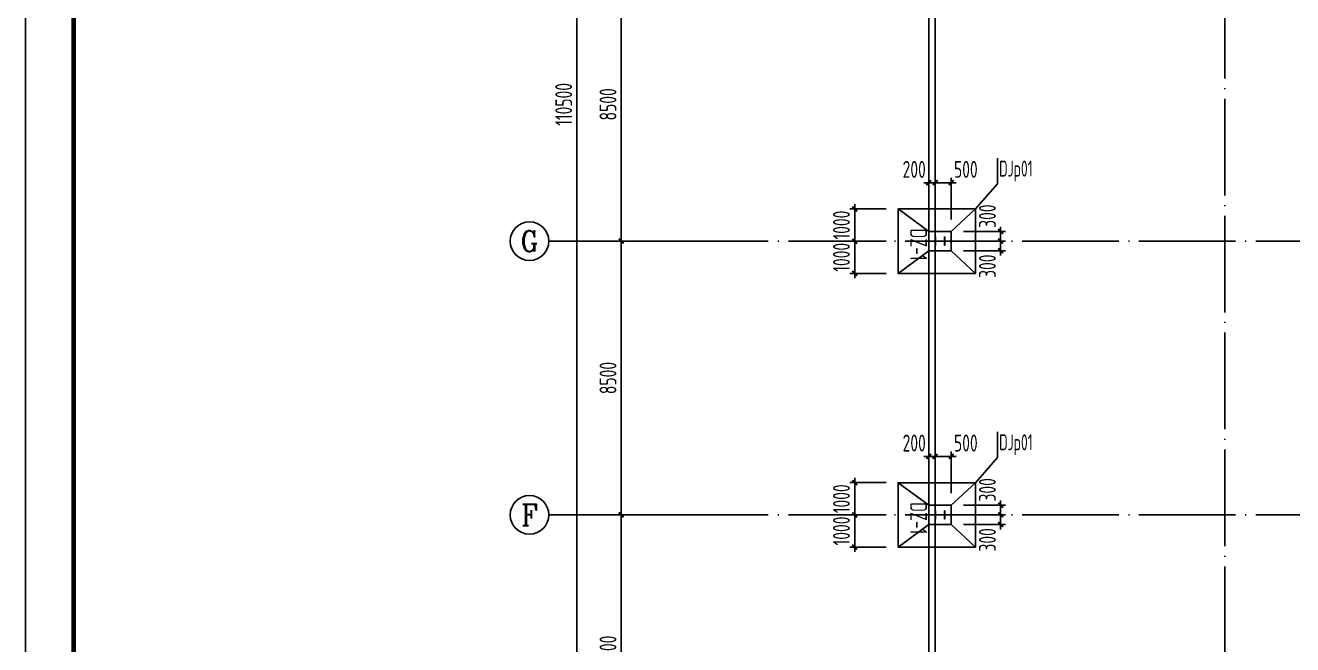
# Model space of a CAD drawing. Extents: x 753177 to 2169292, y -530934 to -273477.
# Drawn here: x 952536 to 991895, y -447907 to -428673 of the extents above; entities that cross this region are included whole.
import ezdxf
from ezdxf.enums import TextEntityAlignment as Align

# ---------------------------------------------------------------- set-up
doc = ezdxf.new("R2010")
doc.units = 0
doc.header["$LTSCALE"] = 1500
doc.header["$MEASUREMENT"] = 0
doc.linetypes.add('DOTE', pattern=[2.42, 2, -0.2, 0.02, -0.2])
doc.layers.get('Defpoints').update_dxf_attribs({"color": 252})
for name, color, linetype in [('00-tk', 151, 'Continuous'), ('AXIS', 3, 'Continuous'), ('AXIS_TEXT', 7, 'Continuous'), ('BASE', 7, 'Continuous'), ('BASE_DIM', 3, 'Continuous'), ('BASE_NUM', 7, 'Continuous'), ('DIM', 3, 'Continuous'), ('M_Prof', 2, 'Continuous'), ('TEXT', 7, 'Continuous'), ('梁__实线', 140, 'Continuous')]:
    doc.layers.add(name, color=color, linetype=linetype)
doc.layers.add('TK', color=252, linetype='Continuous', lineweight=13)
doc.styles.add('_TCH_AXIS', font='COMPLEX', dxfattribs={"bigfont": 'GBCBIG'})
doc.styles.add('COMPLEX', font='COMPLEX')
doc.styles.add('H360', font='Tssdeng.shx', dxfattribs={"width": 0.65, "height": 360, "bigfont": 'tssdchn.shx'})
doc.styles.add('TSSD_Dimension', font='Tssdeng.shx', dxfattribs={"width": 0.7, "bigfont": 'hztxt.shx'})
doc.styles.add('TSSD_Label', font='Tssdeng.shx', dxfattribs={"width": 0.7, "bigfont": 'hztxt.shx'})
doc.dimstyles.new('TSSD_150_150', dxfattribs={"dimtxt": 525, "dimasz": 150, "dimexe": 150, "dimexo": 375, "dimgap": 150, "dimtad": 1, "dimdec": 0, "dimzin": 0, "dimdsep": 46, "dimtxsty": 'TSSD_Dimension', "dimblk": 'ARCHTICK', "dimblk1": 'ARCHTICK', "dimblk2": 'ARCHTICK', "dimcen": 0, "dimdle": 150, "dimclrt": 7, "dimadec": 0, "dimazin": 0, "dimtfac": 1, "dimtdec": 0, "dimtix": 1, "dimtmove": 2, "dimatfit": 3, "dimfxl": 0, "dimtolj": 1, "dimtzin": 0, "dimarcsym": 0})

# ---------------------------------------------------------------- blocks, each defined once
blk = doc.blocks.new('A$C16496DF1')
at = {"layer": '00-tk'}
blk.add_line((176850, 1500), (3750, 1500), dxfattribs=at)
at = {"layer": '00-tk', "linetype": 'Continuous'}
blk.add_line((178350, 0), (0, 0), dxfattribs=at)
at = {"layer": '00-tk', "const_width": 150}
blk.add_lwpolyline([(3750, 124650), (176850, 124650), (176850, 1500), (3750, 1500)], close=True, dxfattribs=at)
blk = doc.blocks.new('_ArchTick')
at = {"color": 0, "linetype": 'ByBlock', "const_width": 0.4}
blk.add_lwpolyline([(-0.5, -0.5), (0.5, 0.5)], dxfattribs=at)
blk = doc.blocks.new('*D56')
at = {"layer": 'AXIS', "color": 0, "lineweight": -2, "transparency": 16777216}
for p, q in [((587000, 100870), (583475, 100870)), ((583625, 92220), (583625, 101020)), ((587000, 92370), (583475, 92370))]:
    blk.add_line(p, q, dxfattribs=at)
at = {"layer": 'Defpoints', "color": 0, "transparency": 16777216}
for p in [(583625, 100870), (587375, 100870), (587375, 92370)]:
    blk.add_point(p, dxfattribs=at)
at = {"layer": 'AXIS', "color": 0, "lineweight": -2, "transparency": 16777216, "xscale": 150, "yscale": 150, "zscale": 150}
for p, rotation in [((583625, 100870), 90), ((583625, 92370), 270)]:
    blk.add_blockref('_ArchTick', p, dxfattribs=dict(at, rotation=rotation))
at = {"layer": 'AXIS', "color": 7, "transparency": 16777216, "insert": (583213, 96620), "char_height": 525, "attachment_point": 5, "rotation": 90, "style": 'TSSD_Dimension'}
blk.add_mtext('\\A1;8500', dxfattribs=at)
blk = doc.blocks.new('*D57')
at = {"layer": 'AXIS', "color": 0, "lineweight": -2, "transparency": 16777216}
for p, q in [((583625, 100720), (583625, 109520)), ((587000, 109370), (583475, 109370)), ((587000, 100870), (583475, 100870))]:
    blk.add_line(p, q, dxfattribs=at)
at = {"layer": 'Defpoints', "color": 0, "transparency": 16777216}
for p in [(583625, 109370), (587375, 109370), (587375, 100870)]:
    blk.add_point(p, dxfattribs=at)
at = {"layer": 'AXIS', "color": 0, "lineweight": -2, "transparency": 16777216, "xscale": 150, "yscale": 150, "zscale": 150}
for p, rotation in [((583625, 109370), 90), ((583625, 100870), 270)]:
    blk.add_blockref('_ArchTick', p, dxfattribs=dict(at, rotation=rotation))
at = {"layer": 'AXIS', "color": 7, "transparency": 16777216, "insert": (583213, 105120), "char_height": 525, "attachment_point": 5, "rotation": 90, "style": 'TSSD_Dimension'}
blk.add_mtext('\\A1;8500', dxfattribs=at)
blk = doc.blocks.new('*D58')
at = {"layer": 'AXIS', "color": 0, "lineweight": -2, "transparency": 16777216}
for p, q in [((587000, 117870), (583475, 117870)), ((583625, 109220), (583625, 118020)), ((587000, 109370), (583475, 109370))]:
    blk.add_line(p, q, dxfattribs=at)
at = {"layer": 'Defpoints', "color": 0, "transparency": 16777216}
for p in [(583625, 117870), (587375, 117870), (587375, 109370)]:
    blk.add_point(p, dxfattribs=at)
at = {"layer": 'AXIS', "color": 0, "lineweight": -2, "transparency": 16777216, "xscale": 150, "yscale": 150, "zscale": 150}
for p, rotation in [((583625, 117870), 90), ((583625, 109370), 270)]:
    blk.add_blockref('_ArchTick', p, dxfattribs=dict(at, rotation=rotation))
at = {"layer": 'AXIS', "color": 7, "transparency": 16777216, "insert": (583213, 113620), "char_height": 525, "attachment_point": 5, "rotation": 90, "style": 'TSSD_Dimension'}
blk.add_mtext('\\A1;8500', dxfattribs=at)
blk = doc.blocks.new('_AXISO')
blk.add_circle((0, 0), 0.5)
at = {"layer": 'AXIS_TEXT', "style": 'COMPLEX', "width": 1.041667}
blk.add_attdef('A', text='', height=0.56, dxfattribs=at).set_placement((-0.25, -0.28), (0.25, -0.28), align=Align.FIT)
blk = doc.blocks.new('*D66')
at = {"layer": 'Defpoints', "color": 0, "transparency": 16777216}
for p in [(582250, 168870), (588523, 168870), (588523, 58370)]:
    blk.add_point(p, dxfattribs=at)
at = {"layer": 'DIM', "color": 0, "lineweight": -2, "transparency": 16777216}
for p, q in [((588148, 168870), (582100, 168870)), ((582250, 58220), (582250, 169020)), ((588148, 58370), (582100, 58370))]:
    blk.add_line(p, q, dxfattribs=at)
at = {"layer": 'DIM', "color": 0, "lineweight": -2, "transparency": 16777216, "xscale": 150, "yscale": 150, "zscale": 150}
for p, rotation in [((582250, 168870), 90), ((582250, 58370), 270)]:
    blk.add_blockref('_ArchTick', p, dxfattribs=dict(at, rotation=rotation))
at = {"layer": 'DIM', "color": 7, "transparency": 16777216, "insert": (581838, 113620), "char_height": 525, "attachment_point": 5, "rotation": 90, "style": 'TSSD_Dimension'}
blk.add_mtext('\\A1;110500', dxfattribs=at)
blk = doc.blocks.new('A$C01EB0BB3')
at = {"layer": 'M_Prof'}
for points in [[(300, 50875), (300, 51125), (288, 51125), (288, 51004), (12, 51004), (12, 51125), (0, 51125), (0, 50875), (12, 50875), (12, 50996), (288, 50996), (288, 50875)], [(300, 42375), (300, 42625), (288, 42625), (288, 42504), (12, 42504), (12, 42625), (0, 42625), (0, 42375), (12, 42375), (12, 42496), (288, 42496), (288, 42375)]]:
    blk.add_lwpolyline(points, close=True, dxfattribs=at)
blk = doc.blocks.new('*D182')
at = {"layer": 'BASE_DIM', "color": 0, "lineweight": -2, "transparency": 16777216}
for p, q in [((979268, -434376), (978143, -434376)), ((978293, -434376), (978293, -434226)), ((978293, -434376), (978293, -435376)), ((979268, -435376), (978143, -435376)), ((978293, -435376), (978293, -435526))]:
    blk.add_line(p, q, dxfattribs=at)
at = {"layer": 'Defpoints', "color": 0, "transparency": 16777216}
for p in [(979643, -434376), (978293, -435376), (979643, -435376)]:
    blk.add_point(p, dxfattribs=at)
at = {"layer": 'BASE_DIM', "color": 0, "lineweight": -2, "transparency": 16777216, "xscale": 150, "yscale": 150, "zscale": 150}
for p, rotation in [((978293, -434376), 270), ((978293, -435376), 90)]:
    blk.add_blockref('_ArchTick', p, dxfattribs=dict(at, rotation=rotation))
at = {"layer": 'BASE_DIM', "color": 7, "transparency": 16777216, "insert": (977881, -434876), "char_height": 525, "attachment_point": 5, "rotation": 90, "style": 'TSSD_Dimension'}
blk.add_mtext('\\A1;1000', dxfattribs=at)
blk = doc.blocks.new('*D183')
at = {"layer": 'BASE_DIM', "color": 0, "lineweight": -2, "transparency": 16777216}
for p, q in [((978293, -435376), (978293, -435226)), ((979268, -435376), (978143, -435376)), ((978293, -435376), (978293, -436376)), ((979268, -436376), (978143, -436376)), ((978293, -436376), (978293, -436526))]:
    blk.add_line(p, q, dxfattribs=at)
at = {"layer": 'Defpoints', "color": 0, "transparency": 16777216}
for p in [(979643, -435376), (978293, -436376), (979643, -436376)]:
    blk.add_point(p, dxfattribs=at)
at = {"layer": 'BASE_DIM', "color": 0, "lineweight": -2, "transparency": 16777216, "xscale": 150, "yscale": 150, "zscale": 150}
for p, rotation in [((978293, -435376), 270), ((978293, -436376), 90)]:
    blk.add_blockref('_ArchTick', p, dxfattribs=dict(at, rotation=rotation))
at = {"layer": 'BASE_DIM', "color": 7, "transparency": 16777216, "insert": (977881, -435876), "char_height": 525, "attachment_point": 5, "rotation": 90, "style": 'TSSD_Dimension'}
blk.add_mtext('\\A1;1000', dxfattribs=at)
blk = doc.blocks.new('*D184')
at = {"layer": 'Defpoints', "color": 0, "transparency": 16777216}
for p in [(980793, -433559), (980593, -435076), (980793, -435076)]:
    blk.add_point(p, dxfattribs=at)
at = {"layer": 'DIM', "color": 0, "lineweight": -2, "transparency": 16777216}
for p, q in [((980593, -433559), (980443, -433559)), ((980593, -434701), (980593, -433409)), ((980593, -433559), (980793, -433559)), ((980793, -434701), (980793, -433409)), ((980793, -433559), (980943, -433559))]:
    blk.add_line(p, q, dxfattribs=at)
at = {"layer": 'DIM', "color": 0, "lineweight": -2, "transparency": 16777216, "xscale": 150, "yscale": 150, "zscale": 150}
blk.add_blockref('_ArchTick', (980593, -433559), dxfattribs=at)
at = {"layer": 'DIM', "color": 0, "lineweight": -2, "transparency": 16777216, "xscale": 150, "yscale": 150, "zscale": 150, "rotation": 180}
blk.add_blockref('_ArchTick', (980793, -433559), dxfattribs=at)
at = {"layer": 'DIM', "color": 7, "transparency": 16777216, "insert": (980142, -433146), "char_height": 525, "attachment_point": 5, "style": 'TSSD_Dimension'}
blk.add_mtext('\\A1;200', dxfattribs=at)
blk = doc.blocks.new('*D185')
at = {"layer": 'Defpoints', "color": 0, "transparency": 16777216}
for p in [(981293, -433559), (980793, -435076), (981293, -435076)]:
    blk.add_point(p, dxfattribs=at)
at = {"layer": 'DIM', "color": 0, "lineweight": -2, "transparency": 16777216}
for p, q in [((980643, -433559), (981443, -433559)), ((980793, -434701), (980793, -433409)), ((981293, -434701), (981293, -433409))]:
    blk.add_line(p, q, dxfattribs=at)
at = {"layer": 'DIM', "color": 0, "lineweight": -2, "transparency": 16777216, "xscale": 150, "yscale": 150, "zscale": 150, "rotation": 180}
blk.add_blockref('_ArchTick', (980793, -433559), dxfattribs=at)
at = {"layer": 'DIM', "color": 0, "lineweight": -2, "transparency": 16777216, "xscale": 150, "yscale": 150, "zscale": 150}
blk.add_blockref('_ArchTick', (981293, -433559), dxfattribs=at)
at = {"layer": 'DIM', "color": 7, "transparency": 16777216, "insert": (981745, -433146), "char_height": 525, "attachment_point": 5, "style": 'TSSD_Dimension'}
blk.add_mtext('\\A1;500', dxfattribs=at)
blk = doc.blocks.new('*D186')
at = {"layer": 'Defpoints', "color": 0, "transparency": 16777216}
for p in [(981293, -435376), (981293, -435676), (982826, -435376)]:
    blk.add_point(p, dxfattribs=at)
at = {"layer": 'DIM', "color": 0, "lineweight": -2, "transparency": 16777216}
for p, q in [((982826, -435376), (982826, -435226)), ((981668, -435376), (982976, -435376)), ((981668, -435676), (982976, -435676)), ((982826, -435676), (982826, -435376)), ((982826, -435676), (982826, -435826))]:
    blk.add_line(p, q, dxfattribs=at)
at = {"layer": 'DIM', "color": 0, "lineweight": -2, "transparency": 16777216, "xscale": 150, "yscale": 150, "zscale": 150}
for p, rotation in [((982826, -435376), 270), ((982826, -435676), 90)]:
    blk.add_blockref('_ArchTick', p, dxfattribs=dict(at, rotation=rotation))
at = {"layer": 'DIM', "color": 7, "transparency": 16777216, "insert": (982414, -436153), "char_height": 525, "attachment_point": 5, "rotation": 90, "style": 'TSSD_Dimension'}
blk.add_mtext('\\A1;300', dxfattribs=at)
blk = doc.blocks.new('*D187')
at = {"layer": 'Defpoints', "color": 0, "transparency": 16777216}
for p in [(981293, -435076), (982826, -435076), (981293, -435376)]:
    blk.add_point(p, dxfattribs=at)
at = {"layer": 'DIM', "color": 0, "lineweight": -2, "transparency": 16777216}
for p, q in [((981668, -435076), (982976, -435076)), ((982826, -435076), (982826, -434926)), ((982826, -435376), (982826, -435076)), ((981668, -435376), (982976, -435376)), ((982826, -435376), (982826, -435526))]:
    blk.add_line(p, q, dxfattribs=at)
at = {"layer": 'DIM', "color": 0, "lineweight": -2, "transparency": 16777216, "xscale": 150, "yscale": 150, "zscale": 150}
for p, rotation in [((982826, -435076), 270), ((982826, -435376), 90)]:
    blk.add_blockref('_ArchTick', p, dxfattribs=dict(at, rotation=rotation))
at = {"layer": 'DIM', "color": 7, "transparency": 16777216, "insert": (982414, -434599), "char_height": 525, "attachment_point": 5, "rotation": 90, "style": 'TSSD_Dimension'}
blk.add_mtext('\\A1;300', dxfattribs=at)
blk = doc.blocks.new('*D194')
at = {"layer": 'BASE_DIM', "color": 0, "lineweight": -2, "transparency": 16777216}
for p, q in [((978293, -442876), (978293, -442726)), ((979268, -442876), (978143, -442876)), ((978293, -442876), (978293, -443876)), ((979268, -443876), (978143, -443876)), ((978293, -443876), (978293, -444026))]:
    blk.add_line(p, q, dxfattribs=at)
at = {"layer": 'Defpoints', "color": 0, "transparency": 16777216}
for p in [(979643, -442876), (978293, -443876), (979643, -443876)]:
    blk.add_point(p, dxfattribs=at)
at = {"layer": 'BASE_DIM', "color": 0, "lineweight": -2, "transparency": 16777216, "xscale": 150, "yscale": 150, "zscale": 150}
for p, rotation in [((978293, -442876), 270), ((978293, -443876), 90)]:
    blk.add_blockref('_ArchTick', p, dxfattribs=dict(at, rotation=rotation))
at = {"layer": 'BASE_DIM', "color": 7, "transparency": 16777216, "insert": (977881, -443376), "char_height": 525, "attachment_point": 5, "rotation": 90, "style": 'TSSD_Dimension'}
blk.add_mtext('\\A1;1000', dxfattribs=at)
blk = doc.blocks.new('*D195')
at = {"layer": 'BASE_DIM', "color": 0, "lineweight": -2, "transparency": 16777216}
for p, q in [((979268, -443876), (978143, -443876)), ((978293, -443876), (978293, -443726)), ((978293, -443876), (978293, -444876)), ((979268, -444876), (978143, -444876)), ((978293, -444876), (978293, -445026))]:
    blk.add_line(p, q, dxfattribs=at)
at = {"layer": 'Defpoints', "color": 0, "transparency": 16777216}
for p in [(979643, -443876), (978293, -444876), (979643, -444876)]:
    blk.add_point(p, dxfattribs=at)
at = {"layer": 'BASE_DIM', "color": 0, "lineweight": -2, "transparency": 16777216, "xscale": 150, "yscale": 150, "zscale": 150}
for p, rotation in [((978293, -443876), 270), ((978293, -444876), 90)]:
    blk.add_blockref('_ArchTick', p, dxfattribs=dict(at, rotation=rotation))
at = {"layer": 'BASE_DIM', "color": 7, "transparency": 16777216, "insert": (977881, -444376), "char_height": 525, "attachment_point": 5, "rotation": 90, "style": 'TSSD_Dimension'}
blk.add_mtext('\\A1;1000', dxfattribs=at)
blk = doc.blocks.new('*D196')
at = {"layer": 'Defpoints', "color": 0, "transparency": 16777216}
for p in [(980793, -442059), (980593, -443576), (980793, -443576)]:
    blk.add_point(p, dxfattribs=at)
at = {"layer": 'DIM', "color": 0, "lineweight": -2, "transparency": 16777216}
for p, q in [((980593, -443201), (980593, -441909)), ((980793, -443201), (980793, -441909)), ((980593, -442059), (980443, -442059)), ((980593, -442059), (980793, -442059)), ((980793, -442059), (980943, -442059))]:
    blk.add_line(p, q, dxfattribs=at)
at = {"layer": 'DIM', "color": 0, "lineweight": -2, "transparency": 16777216, "xscale": 150, "yscale": 150, "zscale": 150}
blk.add_blockref('_ArchTick', (980593, -442059), dxfattribs=at)
at = {"layer": 'DIM', "color": 0, "lineweight": -2, "transparency": 16777216, "xscale": 150, "yscale": 150, "zscale": 150, "rotation": 180}
blk.add_blockref('_ArchTick', (980793, -442059), dxfattribs=at)
at = {"layer": 'DIM', "color": 7, "transparency": 16777216, "insert": (980142, -441646), "char_height": 525, "attachment_point": 5, "style": 'TSSD_Dimension'}
blk.add_mtext('\\A1;200', dxfattribs=at)
blk = doc.blocks.new('*D197')
at = {"layer": 'Defpoints', "color": 0, "transparency": 16777216}
for p in [(981293, -442059), (980793, -443576), (981293, -443576)]:
    blk.add_point(p, dxfattribs=at)
at = {"layer": 'DIM', "color": 0, "lineweight": -2, "transparency": 16777216}
for p, q in [((980793, -443201), (980793, -441909)), ((981293, -443201), (981293, -441909)), ((980643, -442059), (981443, -442059))]:
    blk.add_line(p, q, dxfattribs=at)
at = {"layer": 'DIM', "color": 0, "lineweight": -2, "transparency": 16777216, "xscale": 150, "yscale": 150, "zscale": 150, "rotation": 180}
blk.add_blockref('_ArchTick', (980793, -442059), dxfattribs=at)
at = {"layer": 'DIM', "color": 0, "lineweight": -2, "transparency": 16777216, "xscale": 150, "yscale": 150, "zscale": 150}
blk.add_blockref('_ArchTick', (981293, -442059), dxfattribs=at)
at = {"layer": 'DIM', "color": 7, "transparency": 16777216, "insert": (981745, -441646), "char_height": 525, "attachment_point": 5, "style": 'TSSD_Dimension'}
blk.add_mtext('\\A1;500', dxfattribs=at)
blk = doc.blocks.new('*D198')
at = {"layer": 'Defpoints', "color": 0, "transparency": 16777216}
for p in [(981293, -443876), (982826, -443876), (981293, -444176)]:
    blk.add_point(p, dxfattribs=at)
at = {"layer": 'DIM', "color": 0, "lineweight": -2, "transparency": 16777216}
for p, q in [((981668, -443876), (982976, -443876)), ((982826, -443876), (982826, -443726)), ((982826, -444176), (982826, -443876)), ((981668, -444176), (982976, -444176)), ((982826, -444176), (982826, -444326))]:
    blk.add_line(p, q, dxfattribs=at)
at = {"layer": 'DIM', "color": 0, "lineweight": -2, "transparency": 16777216, "xscale": 150, "yscale": 150, "zscale": 150}
for p, rotation in [((982826, -443876), 270), ((982826, -444176), 90)]:
    blk.add_blockref('_ArchTick', p, dxfattribs=dict(at, rotation=rotation))
at = {"layer": 'DIM', "color": 7, "transparency": 16777216, "insert": (982414, -444653), "char_height": 525, "attachment_point": 5, "rotation": 90, "style": 'TSSD_Dimension'}
blk.add_mtext('\\A1;300', dxfattribs=at)
blk = doc.blocks.new('*D199')
at = {"layer": 'Defpoints', "color": 0, "transparency": 16777216}
for p in [(981293, -443576), (982826, -443576), (981293, -443876)]:
    blk.add_point(p, dxfattribs=at)
at = {"layer": 'DIM', "color": 0, "lineweight": -2, "transparency": 16777216}
for p, q in [((981668, -443576), (982976, -443576)), ((982826, -443576), (982826, -443426)), ((982826, -443876), (982826, -443576)), ((981668, -443876), (982976, -443876)), ((982826, -443876), (982826, -444026))]:
    blk.add_line(p, q, dxfattribs=at)
at = {"layer": 'DIM', "color": 0, "lineweight": -2, "transparency": 16777216, "xscale": 150, "yscale": 150, "zscale": 150}
for p, rotation in [((982826, -443576), 270), ((982826, -443876), 90)]:
    blk.add_blockref('_ArchTick', p, dxfattribs=dict(at, rotation=rotation))
at = {"layer": 'DIM', "color": 7, "transparency": 16777216, "insert": (982414, -443099), "char_height": 525, "attachment_point": 5, "rotation": 90, "style": 'TSSD_Dimension'}
blk.add_mtext('\\A1;300', dxfattribs=at)
blk = doc.blocks.new('A$C72AE6952')
at = {"layer": 'AXIS', "color": 252, "linetype": 'DOTE'}
for p, q in [((0, 113500), (0, -3000)), ((9000, 113500), (9000, -3000)), ((42000, 51000), (-6000, 51000)), ((42000, 42500), (-6000, 42500))]:
    blk.add_line(p, q, dxfattribs=at)
at = {"layer": 'AXIS'}
for p, q in [((-6000, 51000), (-12000, 51000)), ((-6000, 42500), (-12000, 42500))]:
    blk.add_line(p, q, dxfattribs=at)
ref = blk.add_blockref('_AXISO', (-12600, 51000), dxfattribs=dict(at, xscale=1200, yscale=1200, zscale=1200))
ref.add_attrib('A', 'G', dxfattribs={"layer": 'AXIS_TEXT', "height": 637.8, "style": '_TCH_AXIS'}).set_placement((-12873.3, 50681.1), (-12326.7, 50681.1), align=Align.FIT)
ref = blk.add_blockref('_AXISO', (-12600, 42500), dxfattribs=dict(at, xscale=1200, yscale=1200, zscale=1200))
ref.add_attrib('A', 'F', dxfattribs={"layer": 'AXIS_TEXT', "height": 668.2, "style": '_TCH_AXIS'}).set_placement((-12854.5, 42165.9), (-12345.5, 42165.9), align=Align.FIT)
for p1, p2, picture, middle in [((-6000, 51000), (-6000, 59500), '*D58', (-10162.5, 55250)), ((-6000, 42500), (-6000, 51000), '*D57', (-10162.5, 46750)), ((-6000, 34000), (-6000, 42500), '*D56', (-10162.5, 38250))]:
    dim = blk.add_aligned_dim(p1=p1, p2=p2, distance=3750, dimstyle='TSSD_150_150', dxfattribs=at)
    dim.commit()
    dim.dimension.update_dxf_attribs({"geometry": picture, "text_midpoint": middle, "insert": (-593375.3, -58370.2)})
at = {"layer": 'DIM'}
dim = blk.add_linear_dim(base=(-11125.3, 110500), p1=(-4852.4, 0), p2=(-4852.4, 110500), angle=90, dimstyle='TSSD_150_150', dxfattribs=at)
dim.commit()
dim.dimension.update_dxf_attribs({"geometry": '*D66', "text_midpoint": (-11537.8, 55250), "insert": (-593375.3, -58370.2)})

msp = doc.modelspace()

# ---------------------------------------------------------------- linework, layer by layer
at = {"linetype": 'ByBlock'}
for p, q in [((982728.7, -433597.8), (982728.7, -432793.7)), ((982043.2, -434376.1), (982728.7, -433597.8)), ((982728.7, -442097.8), (982728.7, -441293.7)), ((982043.2, -442876.1), (982728.7, -442097.8))]:
    msp.add_line(p, q, dxfattribs=at)
at = {"layer": 'BASE'}
for p, q in [((980593.2, -435076.1), (979643.2, -434376.1)), ((981293.2, -435076.1), (982043.2, -434376.1)), ((979643.2, -436376.1), (980593.2, -435676.1)), ((981293.2, -435676.1), (982043.2, -436376.1)), ((980593.2, -443576.1), (979643.2, -442876.1)), ((981293.2, -443576.1), (982043.2, -442876.1)), ((979643.2, -444876.1), (980593.2, -444176.1)), ((981293.2, -444176.1), (982043.2, -444876.1))]:
    msp.add_line(p, q, dxfattribs=at)
for points in [[(982043.2, -436376.1), (982043.2, -434376.1), (979643.2, -434376.1), (979643.2, -436376.1)], [(981293.2, -435076.1), (981293.2, -435676.1), (980593.2, -435676.1), (980593.2, -435076.1)], [(982043.2, -444876.1), (982043.2, -442876.1), (979643.2, -442876.1), (979643.2, -444876.1)], [(981293.2, -443576.1), (981293.2, -444176.1), (980593.2, -444176.1), (980593.2, -443576.1)]]:
    msp.add_lwpolyline(points, close=True, dxfattribs=at)
at = {"layer": 'DIM', "color": 0, "ltscale": 100}
for p, q in [((982728.7, -433597.8), (982728.7, -432793.7)), ((982728.7, -442097.8), (982728.7, -441293.7))]:
    msp.add_line(p, q, dxfattribs=at)
at = {"layer": '梁__实线'}
for points in [[(980593.2, -375676.1), (1016993.2, -375676.1), (1016993.2, -486576.1), (980593.2, -486576.1)], [(980793.2, -375876.1), (1016793.2, -375876.1), (1016793.2, -486376.1), (980793.2, -486376.1)]]:
    msp.add_lwpolyline(points, close=True, dxfattribs=at)

# ---------------------------------------------------------------- block references
for name in ['A$C72AE6952', 'A$C01EB0BB3']:
    msp.add_blockref(name, (980793.2, -486376.1))
at = {"layer": 'TK', "color": 2, "linetype": 'ByBlock', "rotation": 270}
msp.add_blockref('A$C16496DF1', (952536, -351876.7), dxfattribs=at)

# ---------------------------------------------------------------- texts
at = {"layer": 'BASE_NUM', "style": 'TSSD_Label', "width": 0.7}
for p in [(980017.3, -434985.4), (980017.3, -443485.4)]:
    msp.add_text('DZ-1', height=525, rotation=270, dxfattribs=at).set_placement(p)
at = {"layer": 'TEXT', "style": 'H360', "width": 0.65}
for p in [(982778.4, -433370.2), (982778.4, -441870.2)]:
    msp.add_text('DJp01', height=495, dxfattribs=at).set_placement(p)

# ---------------------------------------------------------------- dimensions: what is measured, and where the dimension line sits
at = {"layer": 'BASE_DIM'}
for p1, p2, picture, middle in [((979643.2, -434376.1), (979643.2, -435376.1), '*D182', (977880.7, -434876.1)), ((979643.2, -435376.1), (979643.2, -436376.1), '*D183', (977880.7, -435876.1)), ((979643.2, -442876.1), (979643.2, -443876.1), '*D194', (977880.7, -443376.1)), ((979643.2, -443876.1), (979643.2, -444876.1), '*D195', (977880.7, -444376.1))]:
    dim = msp.add_aligned_dim(p1=p1, p2=p2, distance=-1350, dimstyle='TSSD_150_150', dxfattribs=at)
    dim.commit()
    dim.dimension.update_dxf_attribs({"geometry": picture, "text_midpoint": middle})
at = {"layer": 'DIM'}
for base, p1, p2, picture, middle in [((980793.2, -433558.9), (980593.2, -435076.1), (980793.2, -435076.1), '*D184', (980141.6, -433146.4)), ((981293.2, -433558.9), (980793.2, -435076.1), (981293.2, -435076.1), '*D185', (981744.8, -433146.4)), ((980793.2, -442058.9), (980593.2, -443576.1), (980793.2, -443576.1), '*D196', (980141.6, -441646.4)), ((981293.2, -442058.9), (980793.2, -443576.1), (981293.2, -443576.1), '*D197', (981744.8, -441646.4))]:
    dim = msp.add_linear_dim(base=base, p1=p1, p2=p2, dimstyle='TSSD_150_150', dxfattribs=at)
    dim.commit()
    dim.dimension.update_dxf_attribs({"geometry": picture, "text_midpoint": middle, "dimtype": 160})
for base, p1, p2, picture, middle in [((982826.3, -435076.1), (981293.2, -435376.1), (981293.2, -435076.1), '*D187', (982413.8, -434599.4)), ((982826.3, -435376.1), (981293.2, -435676.1), (981293.2, -435376.1), '*D186', (982413.8, -436152.7)), ((982826.3, -443576.1), (981293.2, -443876.1), (981293.2, -443576.1), '*D199', (982413.8, -443099.4)), ((982826.3, -443876.1), (981293.2, -444176.1), (981293.2, -443876.1), '*D198', (982413.8, -444652.7))]:
    dim = msp.add_linear_dim(base=base, p1=p1, p2=p2, angle=90, dimstyle='TSSD_150_150', dxfattribs=at)
    dim.commit()
    dim.dimension.update_dxf_attribs({"geometry": picture, "text_midpoint": middle, "dimtype": 160})

doc.saveas('drawing.dxf')
